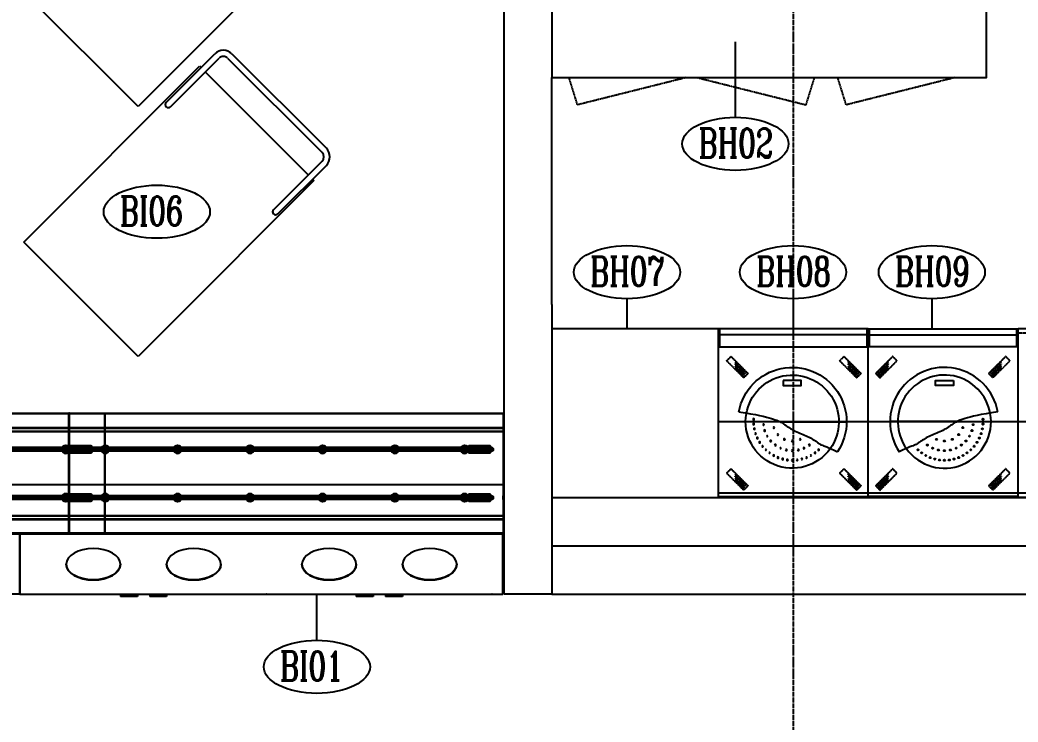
# Model space of a CAD drawing. Extents: x -12047294 to -5625356, y -1456591 to -622873.
# Drawn here: x -6040139 to -6036006, y -727853 to -724944 of the extents above; entities that cross this region are included whole.
import ezdxf

# ---------------------------------------------------------------- set-up
doc = ezdxf.new("R2010")
doc.units = 0
doc.header["$LTSCALE"] = 10
doc.header["$MEASUREMENT"] = 0
for name, pattern in [('__DASH', [0.35, 0.25, -0.1]), ('DASH', [0.35, 0.25, -0.1]), ('DOTE', [2.42, 2, -0.2, 0.02, -0.2])]:
    doc.linetypes.add(name, pattern=pattern)
for name, color, linetype in [('03__ASM_ALL_CURVES', 7, 'Continuous'), ('06__ASM_ALL_SURFS', 7, 'Continuous'), ('A-DOORWIN', 151, 'Continuous'), ('A-WALL', 2, 'Continuous'), ('COSMETICS', 7, 'Continuous'), ('CURTWALL', 4, 'Continuous'), ('DOTE', 9, 'DOTE'), ('EQUIP', 1, 'Continuous'), ('Hobart', 1, 'Continuous'), ('Iteam', 4, 'Continuous'), ('KONSTRELEM', 7, 'Continuous'), ('ROUNDS', 7, 'Continuous'), ('洗碗间-设备', 1, 'Continuous')]:
    doc.layers.add(name, color=color, linetype=linetype)
doc.styles.add('SHZF-注释', font='romanc.shx', dxfattribs={"width": 0.8, "bigfont": 'shzf-hz.shx'})

# ---------------------------------------------------------------- blocks, each defined once
blk = doc.blocks.new('$DorLib2D$00000114')
at = {"color": 0}
blk.add_line((0.5, 0), (-0.2071, 0.7071), dxfattribs=at)
blk.add_arc((0.5, 0), 1, 135, 180, dxfattribs=at)
blk = doc.blocks.new('A$C5F0D021F')
at = {"color": 7, "linetype": 'Continuous'}
for p, q in [((-1187.4, 357.5), (-1187.4, 354.5)), ((-1185.9, 357.5), (-1187.4, 357.5)), ((611.1, 357.5), (612.6, 357.5)), ((612.6, 354.5), (612.6, 357.5)), ((-1107.4, 222.5), (-1107.4, 220)), ((-1097.4, 222.5), (-1097.4, 220)), ((-1077.4, 222.5), (-1077.4, 220)), ((-1067.4, 222.5), (-1067.4, 220)), ((-1107.4, 195), (-1107.4, 192.5)), ((-1097.4, 195), (-1097.4, 192.5)), ((-1077.4, 195), (-1077.4, 192.5)), ((-1067.4, 195), (-1067.4, 192.5)), ((-1107.4, 22.5), (-1107.4, 20)), ((-1097.4, 22.5), (-1097.4, 20)), ((-1077.4, 22.5), (-1077.4, 20)), ((-1067.4, 22.5), (-1067.4, 20)), ((-1107.4, -5), (-1107.4, -7.5)), ((-1097.4, -5), (-1097.4, -7.5)), ((-1077.4, -5), (-1077.4, -7.5)), ((-1067.4, -5), (-1067.4, -7.5)), ((-1187.4, -139.5), (-1187.4, -142.5)), ((-1185.9, -142.5), (-1187.4, -142.5)), ((612.6, -142.5), (611.1, -142.5)), ((612.6, -142.5), (612.6, -139.5))]:
    blk.add_line(p, q, dxfattribs=at)
at = {"color": 9, "linetype": 'Continuous'}
for p, q in [((-1187.4, 354.5), (612.6, 354.5)), ((611.1, 298.2), (-1185.9, 298.2)), ((611.1, 295.3), (-1185.9, 295.3)), ((611.1, 282.8), (-1185.9, 282.8)), ((611.1, 281.3), (-1185.9, 281.3)), ((-1104.4, 222.5), (-1104.4, 220)), ((-1070.4, 222.5), (-1070.4, 220)), ((-1104.4, 195), (-1104.4, 192.5)), ((-1070.4, 195), (-1070.4, 192.5)), ((-1104.4, 22.5), (-1104.4, 20)), ((-1070.4, 22.5), (-1070.4, 20)), ((-1104.4, -5), (-1104.4, -7.5)), ((-1070.4, -5), (-1070.4, -7.5)), ((611.1, -66.3), (-1185.9, -66.3)), ((611.1, -67.8), (-1185.9, -67.8)), ((611.1, -80.3), (-1185.9, -80.3)), ((611.1, -83.2), (-1185.9, -83.2)), ((-1187.4, -139.5), (612.6, -139.5))]:
    blk.add_line(p, q, dxfattribs=at)
at = {"color": 3, "linetype": 'Continuous'}
for p, q in [((-1185.9, 357.5), (-1185.9, -142.5)), ((611.1, 357.5), (-1185.9, 357.5)), ((611.1, -142.5), (611.1, 357.5)), ((-1136.4, 215.5), (-1133.9, 215.5)), ((-1132.4, 217), (-1132.4, 221)), ((-1130.9, 222.5), (-1043.9, 222.5)), ((-1043.9, 213.5), (-1048.4, 213.5)), ((-1042.4, 221), (-1042.4, 215)), ((-1026.8, 221.3), (-1027.2, 221.3)), ((-1026.1, 219.1), (-1026.1, 220.6)), ((-1024.8, 220.6), (-1024.8, 219.1)), ((-1023.7, 221.3), (-1024, 221.3)), ((-738.8, 221.3), (-739.2, 221.3)), ((-738.1, 219.1), (-738.1, 220.6)), ((-736.8, 220.6), (-736.8, 219.1)), ((-735.7, 221.3), (-736, 221.3)), ((-438.8, 221.3), (-439.2, 221.3)), ((-438.1, 219.1), (-438.1, 220.6)), ((-436.8, 220.6), (-436.8, 219.1)), ((-435.7, 221.3), (-436, 221.3)), ((-138.8, 221.3), (-139.2, 221.3)), ((-138.1, 219.1), (-138.1, 220.6)), ((-136.8, 220.6), (-136.8, 219.1)), ((-135.7, 221.3), (-136, 221.3)), ((161.2, 221.3), (160.8, 221.3)), ((161.9, 219.1), (161.9, 220.6)), ((163.2, 220.6), (163.2, 219.1)), ((164.3, 221.3), (164, 221.3)), ((461.2, 221.3), (460.8, 221.3)), ((461.9, 219.1), (461.9, 220.6)), ((463.2, 220.6), (463.2, 219.1)), ((464.3, 221.3), (464, 221.3)), ((-1133.9, 199.5), (-1136.4, 199.5)), ((-1132.4, 194), (-1132.4, 198)), ((-1043.9, 192.5), (-1130.9, 192.5)), ((-1048.4, 201.5), (-1043.9, 201.5)), ((-1042.4, 200), (-1042.4, 194)), ((-1136.4, 15.5), (-1133.9, 15.5)), ((-1132.4, 17), (-1132.4, 21)), ((-1130.9, 22.5), (-1043.9, 22.5)), ((-1043.9, 13.5), (-1048.4, 13.5)), ((-1048.4, 1.5), (-1043.9, 1.5)), ((-1042.4, 21), (-1042.4, 15)), ((-1133.9, -0.5), (-1136.4, -0.5)), ((-1132.4, -6), (-1132.4, -2)), ((-1043.9, -7.5), (-1130.9, -7.5)), ((-1042.4, 0), (-1042.4, -6)), ((-1027.2, -6.3), (-1026.8, -6.3)), ((-1026.1, -5.6), (-1026.1, -4.1)), ((-1024.8, -4.1), (-1024.8, -5.6)), ((-1024, -6.3), (-1023.7, -6.3)), ((-739.2, -6.3), (-738.8, -6.3)), ((-738.1, -5.6), (-738.1, -4.1)), ((-736.8, -4.1), (-736.8, -5.6)), ((-736, -6.3), (-735.7, -6.3)), ((-439.2, -6.3), (-438.8, -6.3)), ((-438.1, -5.6), (-438.1, -4.1)), ((-436.8, -4.1), (-436.8, -5.6)), ((-436, -6.3), (-435.7, -6.3)), ((-139.2, -6.3), (-138.8, -6.3)), ((-138.1, -5.6), (-138.1, -4.1)), ((-136.8, -4.1), (-136.8, -5.6)), ((-136, -6.3), (-135.7, -6.3)), ((160.8, -6.3), (161.2, -6.3)), ((161.9, -5.6), (161.9, -4.1)), ((163.2, -4.1), (163.2, -5.6)), ((164, -6.3), (164.3, -6.3)), ((460.8, -6.3), (461.2, -6.3)), ((461.9, -5.6), (461.9, -4.1)), ((463.2, -4.1), (463.2, -5.6)), ((464, -6.3), (464.3, -6.3)), ((611.1, -142.5), (-1185.9, -142.5))]:
    blk.add_line(p, q, dxfattribs=at)
at = {"color": 6, "linetype": 'Continuous'}
for p, q in [((-1108.4, 213.5), (-1108.4, 201.5)), ((-1108.4, 213.5), (-1066.4, 213.5)), ((-1105.9, 213.5), (-1105.9, 213.3)), ((-1105.9, 213.3), (-1068.9, 213.3)), ((-1099.9, 213.5), (-1099.9, 213.3)), ((-1097.4, 213.5), (-1097.4, 201.5)), ((-1077.4, 213.5), (-1077.4, 201.5)), ((-1074.9, 213.5), (-1074.9, 213.3)), ((-1068.9, 213.5), (-1068.9, 213.3)), ((-1066.4, 213.5), (-1066.4, 201.5)), ((-1108.4, 201.5), (-1066.4, 201.5)), ((-1105.9, 201.7), (-1105.9, 201.5)), ((-1105.9, 201.7), (-1068.9, 201.7)), ((-1099.9, 201.7), (-1099.9, 201.5)), ((-1074.9, 201.7), (-1074.9, 201.5)), ((-1068.9, 201.7), (-1068.9, 201.5)), ((-1108.4, 13.5), (-1108.4, 1.5)), ((-1108.4, 13.5), (-1066.4, 13.5)), ((-1108.4, 1.5), (-1066.4, 1.5)), ((-1105.9, 13.5), (-1105.9, 13.3)), ((-1105.9, 13.3), (-1068.9, 13.3)), ((-1105.9, 1.7), (-1105.9, 1.5)), ((-1105.9, 1.7), (-1068.9, 1.7)), ((-1099.9, 13.5), (-1099.9, 13.3)), ((-1099.9, 1.7), (-1099.9, 1.5)), ((-1097.4, 13.5), (-1097.4, 1.5)), ((-1077.4, 13.5), (-1077.4, 1.5)), ((-1074.9, 13.5), (-1074.9, 13.3)), ((-1074.9, 1.7), (-1074.9, 1.5)), ((-1068.9, 13.5), (-1068.9, 13.3)), ((-1068.9, 1.7), (-1068.9, 1.5)), ((-1066.4, 13.5), (-1066.4, 1.5))]:
    blk.add_line(p, q, dxfattribs=at)
at = {"color": 3, "linetype": 'Continuous'}
for centre, radius, start, end in [((-1136.4, 207.5), 8, 90, 270), ((-1133.9, 217), 1.5, 270, 0), ((-1130.9, 221), 1.5, 90, 180), ((-1048.4, 207.5), 6, 90, 270), ((-1043.9, 221), 1.5, 0, 90), ((-1043.9, 215), 1.5, 270, 0), ((-1025.4, 207.5), 10.9, 96.902, 83.098), ((-1025.4, 222), 2.5, 2.2924, 177.7076), ((-1027.2, 222.1), 0.75, 177.7076, 270), ((-1026.8, 220.6), 0.75, 0, 90), ((-1026.8, 219.1), 0.75, 276.902, 0), ((-1024, 220.6), 0.75, 90, 180), ((-1024, 219.1), 0.75, 180, 263.098), ((-1023.7, 222.1), 0.75, 270, 2.2924), ((-737.4, 207.5), 10.9, 96.902, 83.098), ((-737.4, 222), 2.5, 2.1614, 177.8386), ((-739.2, 222.1), 0.75, 177.8386, 270), ((-738.8, 220.6), 0.75, 0, 90), ((-738.8, 219.1), 0.75, 276.902, 0), ((-736, 220.6), 0.75, 90, 180), ((-736, 219.1), 0.75, 180, 263.098), ((-735.7, 222.1), 0.75, 270, 2.1614), ((-437.4, 207.5), 10.9, 96.902, 83.098), ((-437.4, 222), 2.5, 2.1614, 177.8386), ((-439.2, 222.1), 0.75, 177.8386, 270), ((-438.8, 220.6), 0.75, 0, 90), ((-438.8, 219.1), 0.75, 276.902, 0), ((-436, 220.6), 0.75, 90, 180), ((-436, 219.1), 0.75, 180, 263.098), ((-435.7, 222.1), 0.75, 270, 2.1614), ((-137.4, 207.5), 10.9, 96.902, 83.098), ((-137.4, 222), 2.5, 2.1614, 177.8386), ((-139.2, 222.1), 0.75, 177.8386, 270), ((-138.8, 220.6), 0.75, 0, 90), ((-138.8, 219.1), 0.75, 276.902, 0), ((-136, 220.6), 0.75, 90, 180), ((-136, 219.1), 0.75, 180, 263.098), ((-135.7, 222.1), 0.75, 270, 2.1614), ((162.6, 207.5), 10.9, 96.902, 83.098), ((162.6, 222), 2.5, 2.1614, 177.8386), ((160.8, 222.1), 0.75, 177.8386, 270), ((161.2, 220.6), 0.75, 0, 90), ((161.2, 219.1), 0.75, 276.902, 0), ((164, 220.6), 0.75, 90, 180), ((164, 219.1), 0.75, 180, 263.098), ((164.3, 222.1), 0.75, 270, 2.1614), ((462.6, 207.5), 10.9, 96.902, 83.098), ((462.6, 222), 2.5, 2.1614, 177.8386), ((460.8, 222.1), 0.75, 177.8386, 270), ((461.2, 220.6), 0.75, 0, 90), ((461.2, 219.1), 0.75, 276.902, 0), ((464, 220.6), 0.75, 90, 180), ((464, 219.1), 0.75, 180, 263.098), ((464.3, 222.1), 0.75, 270, 2.1614), ((-1133.9, 198), 1.5, 0, 90), ((-1130.9, 194), 1.5, 180, 270), ((-1043.9, 200), 1.5, 0, 90), ((-1043.9, 194), 1.5, 270, 0), ((-1136.4, 7.5), 8, 90, 270), ((-1133.9, 17), 1.5, 270, 0), ((-1130.9, 21), 1.5, 90, 180), ((-1048.4, 7.5), 6, 90, 270), ((-1043.9, 21), 1.5, 0, 90), ((-1043.9, 15), 1.5, 270, 0), ((-1043.9, 0), 1.5, 0, 90), ((-1025.4, 7.5), 10.9, 276.902, 263.098), ((-737.4, 7.5), 10.9, 276.902, 263.098), ((-437.4, 7.5), 10.9, 276.902, 263.098), ((-137.4, 7.5), 10.9, 276.902, 263.098), ((162.6, 7.5), 10.9, 276.902, 263.098), ((462.6, 7.5), 10.9, 276.902, 263.098), ((-1133.9, -2), 1.5, 0, 90), ((-1130.9, -6), 1.5, 180, 270), ((-1043.9, -6), 1.5, 270, 0), ((-1027.2, -7.1), 0.75, 90, 182.2924), ((-1025.4, -7), 2.5, 182.2924, 357.7076), ((-1026.8, -5.6), 0.75, 270, 0), ((-1026.8, -4.1), 0.75, 0, 83.098), ((-1024, -4.1), 0.75, 96.902, 180), ((-1024, -5.6), 0.75, 180, 270), ((-1023.7, -7.1), 0.75, 357.7076, 90), ((-739.2, -7.1), 0.75, 90, 182.1614), ((-737.4, -7), 2.5, 182.1614, 357.8386), ((-738.8, -5.6), 0.75, 270, 0), ((-738.8, -4.1), 0.75, 0, 83.098), ((-736, -4.1), 0.75, 96.902, 180), ((-736, -5.6), 0.75, 180, 270), ((-735.7, -7.1), 0.75, 357.8386, 90), ((-439.2, -7.1), 0.75, 90, 182.1614), ((-437.4, -7), 2.5, 182.1614, 357.8386), ((-438.8, -5.6), 0.75, 270, 0), ((-438.8, -4.1), 0.75, 0, 83.098), ((-436, -4.1), 0.75, 96.902, 180), ((-436, -5.6), 0.75, 180, 270), ((-435.7, -7.1), 0.75, 357.8386, 90), ((-139.2, -7.1), 0.75, 90, 182.1614), ((-137.4, -7), 2.5, 182.1614, 357.8386), ((-138.8, -5.6), 0.75, 270, 0), ((-138.8, -4.1), 0.75, 0, 83.098), ((-136, -4.1), 0.75, 96.902, 180), ((-136, -5.6), 0.75, 180, 270), ((-135.7, -7.1), 0.75, 357.8386, 90), ((160.8, -7.1), 0.75, 90, 182.1614), ((162.6, -7), 2.5, 182.1614, 357.8386), ((161.2, -5.6), 0.75, 270, 0), ((161.2, -4.1), 0.75, 0, 83.098), ((164, -4.1), 0.75, 96.902, 180), ((164, -5.6), 0.75, 180, 270), ((164.3, -7.1), 0.75, 357.8386, 90), ((460.8, -7.1), 0.75, 90, 182.1614), ((462.6, -7), 2.5, 182.1614, 357.8386), ((461.2, -5.6), 0.75, 270, 0), ((461.2, -4.1), 0.75, 0, 83.098), ((464, -4.1), 0.75, 96.902, 180), ((464, -5.6), 0.75, 180, 270), ((464.3, -7.1), 0.75, 357.8386, 90)]:
    blk.add_arc(centre, radius, start, end, dxfattribs=at)
at = {"layer": '03__ASM_ALL_CURVES', "color": 4, "linetype": 'Continuous'}
for p, q in [((-1087.4, 207.5), (611.1, 207.5)), ((611.1, 7.5), (-1087.4, 7.5))]:
    blk.add_line(p, q, dxfattribs=at)
at = {"layer": '06__ASM_ALL_SURFS', "color": 7, "linetype": 'Continuous'}
for p, q in [((-1185.9, 215), (-1185.9, 200)), ((611.1, 215), (611.1, 200)), ((-1185.9, 0), (-1185.9, 15)), ((611.1, 0), (611.1, 15))]:
    blk.add_line(p, q, dxfattribs=at)
at = {"layer": '06__ASM_ALL_SURFS', "color": 6, "linetype": 'Continuous'}
for p, q in [((-1087.4, 215), (611.1, 215)), ((-1087.4, 200), (611.1, 200)), ((-1087.4, 15), (611.1, 15)), ((-1087.4, 0), (611.1, 0))]:
    blk.add_line(p, q, dxfattribs=at)
at = {"layer": 'COSMETICS', "color": 7, "linetype": 'Continuous'}
for centre in [(-1025.4, 207.5), (-737.4, 207.5), (-437.4, 207.5), (-137.4, 207.5), (162.6, 207.5), (462.6, 207.5), (-1025.4, 7.5), (-737.4, 7.5), (-437.4, 7.5), (-137.4, 7.5), (162.6, 7.5), (462.6, 7.5)]:
    blk.add_circle(centre, 16.5, dxfattribs=at)
at = {"layer": 'KONSTRELEM', "color": 9, "linetype": 'Continuous'}
for p, q in [((-1143.2, 211.7), (-1052.7, 211.7)), ((-1141.7, 213.5), (-1043.6, 213.5)), ((-1035.5, 211.7), (-1021.4, 211.7)), ((-1034.5, 213.5), (-1018.9, 213.5)), ((-1018.9, 213.5), (-1018.9, 213.5)), ((-1143.2, 203.3), (-1052.7, 203.3)), ((-1141.7, 201.5), (-1043.6, 201.5)), ((-1035.5, 203.3), (-1021.4, 203.3)), ((-1034.5, 201.5), (-1018.9, 201.5)), ((-1018.9, 201.5), (-1018.9, 201.5)), ((-1143.2, 11.7), (-1052.7, 11.7)), ((-1143.2, 3.3), (-1052.7, 3.3)), ((-1141.7, 13.5), (-1043.6, 13.5)), ((-1141.7, 1.5), (-1043.6, 1.5)), ((-1035.5, 11.7), (-1021.4, 11.7)), ((-1035.5, 3.3), (-1021.4, 3.3)), ((-1034.5, 13.5), (-1018.9, 13.5)), ((-1034.5, 1.5), (-1018.9, 1.5)), ((-1018.9, 13.5), (-1018.9, 13.5)), ((-1018.9, 1.5), (-1018.9, 1.5))]:
    blk.add_line(p, q, dxfattribs=at)
at = {"layer": 'KONSTRELEM', "color": 7, "linetype": 'Continuous'}
for p, q in [((-1138.3, 215.3), (-1042.4, 215.3)), ((-1042.4, 219.4), (-1132.4, 219.4)), ((-1112.8, 220), (-1112.8, 219.4)), ((-1062, 220), (-1112.8, 220)), ((-1062, 220), (-1062, 219.4)), ((-1033.1, 215.3), (-1017.8, 215.3)), ((-1024.8, 219.4), (-1026.1, 219.4)), ((-1021.3, 211.9), (-1021.2, 212)), ((-1021.2, 212), (-1020.9, 212.4)), ((-1020.9, 212.4), (-1020.3, 212.9)), ((-1018.9, 213.5), (-1016.8, 214.1)), ((-1042.4, 199.7), (-1138.3, 199.7)), ((-1042.4, 195.6), (-1132.4, 195.6)), ((-1112.8, 195.6), (-1112.8, 195)), ((-1062, 195), (-1112.8, 195)), ((-1062, 195.6), (-1062, 195)), ((-1017.8, 199.7), (-1033.1, 199.7)), ((-1020.8, 202.6), (-1021.2, 203)), ((-1021.2, 203), (-1021.2, 203)), ((-1020.3, 202.1), (-1020.8, 202.6)), ((-1019.7, 201.8), (-1020.3, 202.1)), ((-1019.1, 201.5), (-1019.7, 201.8)), ((-1018.9, 201.5), (-1019.1, 201.5)), ((-1016.8, 200.9), (-1018.9, 201.5)), ((-1138.3, 15.3), (-1042.4, 15.3)), ((-1042.4, 19.4), (-1132.4, 19.4)), ((-1112.8, 20), (-1112.8, 19.4)), ((-1062, 20), (-1112.8, 20)), ((-1062, 20), (-1062, 19.4)), ((-1033.1, 15.3), (-1017.8, 15.3)), ((-1021.3, 11.9), (-1021.2, 12)), ((-1021.2, 12), (-1020.9, 12.4)), ((-1020.8, 2.6), (-1021.2, 3)), ((-1021.2, 3), (-1021.2, 3)), ((-1020.9, 12.4), (-1020.3, 12.9)), ((-1020.3, 2.1), (-1020.8, 2.6)), ((-1019.7, 1.8), (-1020.3, 2.1)), ((-1019.1, 1.5), (-1019.7, 1.8)), ((-1018.9, 1.5), (-1019.1, 1.5)), ((-1018.9, 13.5), (-1016.8, 14.1)), ((-1016.8, 0.9), (-1018.9, 1.5)), ((-1042.4, -0.3), (-1138.3, -0.3)), ((-1042.4, -4.4), (-1132.4, -4.4)), ((-1112.8, -4.4), (-1112.8, -5)), ((-1062, -5), (-1112.8, -5)), ((-1062, -4.4), (-1062, -5)), ((-1017.8, -0.3), (-1033.1, -0.3)), ((-1024.8, -4.4), (-1026.1, -4.4))]:
    blk.add_line(p, q, dxfattribs=at)
for points in [[(-1020.3, 212.9), (-1019.7, 213.2), (-1019.1, 213.5), (-1018.9, 213.5)], [(-1020.3, 12.9), (-1019.7, 13.2), (-1019.1, 13.5), (-1018.9, 13.5)]]:
    blk.add_lwpolyline(points, dxfattribs=at)
for centre, radius, start, end in [((-1015.3, 207.1), 7.68, 143.2545, 146.5708), ((-1015.2, 207.1), 7.78, 141.6139, 143.2638), ((-1017.7, 209.2), 4.5, 104.9999, 141.2597), ((-1015.5, 207.7), 7.44, 216.6878, 218.2212), ((-1016.3, 207.1), 6.38, 218.2578, 219.2946), ((-1021.5, 202.8), 0.296, 38.3999, 38.6668), ((-1015.3, 7.1), 7.68, 143.2545, 146.5708), ((-1015.2, 7.1), 7.78, 141.6139, 143.2638), ((-1015.5, 7.7), 7.44, 216.6878, 218.2212), ((-1016.3, 7.1), 6.38, 218.2578, 219.2946), ((-1017.7, 9.2), 4.5, 104.9999, 141.2597), ((-1021.5, 2.8), 0.296, 38.3999, 38.6668)]:
    blk.add_arc(centre, radius, start, end, dxfattribs=at)
at = {"layer": 'KONSTRELEM', "color": 9, "linetype": 'Continuous'}
for centre, start, end in [((-1017.7, 209.2), 105.0057, 145.6827), ((-1017.7, 205.8), 214.3173, 254.9944), ((-1017.7, 9.2), 105.0057, 145.6827), ((-1017.7, 5.8), 214.3173, 254.9944)]:
    blk.add_arc(centre, 4.5, start, end, dxfattribs=at)
at = {"layer": 'KONSTRELEM', "color": 7, "linetype": 'Continuous'}
for points, knots in [([(-1021.4, 203.3), (-1021.8, 203.7), (-1022.3, 204.5), (-1022.7, 205.8), (-1022.9, 207.1), (-1022.9, 208.4), (-1022.5, 209.8), (-1022.1, 210.8), (-1021.7, 211.4)], [0, 0, 0, 0, 0.194522, 0.327763, 0.475081, 0.626417, 0.76999, 1, 1, 1, 1]), ([(-1021.2, 203), (-1021.2, 203), (-1021.2, 203), (-1021.2, 203), (-1021.2, 203)], [0, 0, 0, 0, 0.766518, 1, 1, 1, 1]), ([(-1021.4, 3.3), (-1021.8, 3.7), (-1022.3, 4.5), (-1022.7, 5.8), (-1022.9, 7.1), (-1022.9, 8.4), (-1022.5, 9.8), (-1022.1, 10.8), (-1021.7, 11.4)], [0, 0, 0, 0, 0.194522, 0.327763, 0.475081, 0.626417, 0.76999, 1, 1, 1, 1]), ([(-1021.2, 3), (-1021.2, 3), (-1021.2, 3), (-1021.2, 3), (-1021.2, 3)], [0, 0, 0, 0, 0.766518, 1, 1, 1, 1])]:
    blk.add_open_spline(points, degree=3, knots=knots, dxfattribs=at)
at = {"layer": 'ROUNDS', "color": 7, "linetype": 'Continuous'}
for p, q in [((-1187.4, 354.5), (-1187.4, -139.5)), ((612.6, -139.5), (612.6, 354.5))]:
    blk.add_line(p, q, dxfattribs=at)
at = {"layer": 'ROUNDS', "color": 3, "linetype": 'Continuous'}
for p, q in [((-1185.9, 354.5), (-1185.9, 295.8)), ((611.1, 295.8), (611.1, 354.5)), ((-1185.9, 282.8), (-1185.9, -67.8)), ((611.1, -67.8), (611.1, 282.8)), ((-1185.9, -80.8), (-1185.9, -139.5)), ((611.1, -139.5), (611.1, -80.8))]:
    blk.add_line(p, q, dxfattribs=at)
at = {"layer": 'ROUNDS', "color": 9, "linetype": 'Continuous'}
for p, q in [((-1187.4, 298.3), (-1185.9, 298.3)), ((-1187.4, 295.4), (-1185.9, 295.4)), ((612.6, 298.3), (611.1, 298.3)), ((612.6, 295.4), (611.1, 295.4)), ((-1185.9, 282.9), (-1187.4, 282.9)), ((-1185.9, 281.5), (-1187.4, 281.5)), ((611.1, 282.9), (612.6, 282.9)), ((611.1, 281.5), (612.6, 281.5)), ((-1185.9, -66.5), (-1187.4, -66.5)), ((-1185.9, -67.9), (-1187.4, -67.9)), ((-1187.4, -80.4), (-1185.9, -80.4)), ((611.1, -66.5), (612.6, -66.5)), ((611.1, -67.9), (612.6, -67.9)), ((612.6, -80.4), (611.1, -80.4)), ((-1187.4, -83.3), (-1185.9, -83.3)), ((612.6, -83.3), (611.1, -83.3))]:
    blk.add_line(p, q, dxfattribs=at)
blk = doc.blocks.new('调羹、筷子回收车-2')
at = {"layer": '洗碗间-设备', "color": 3, "linetype": 'Continuous'}
for p, q in [((0, -250), (0, 0)), ((2000, 0), (0, 0)), ((2000, -250), (2000, 0)), ((2000, -250), (0, -250))]:
    blk.add_line(p, q, dxfattribs=at)
at = {"layer": '洗碗间-设备', "color": 7, "linetype": 'Continuous'}
for p, q in [((416, -250), (416, -259)), ((416, -256), (486, -256)), ((416, -259), (486, -259)), ((486, -250), (486, -259)), ((537.4, -250), (537.4, -259)), ((537.4, -256), (607.4, -256)), ((537.4, -259), (607.4, -259)), ((607.4, -250), (607.4, -259)), ((1392.6, -250), (1392.6, -258.85)), ((1392.6, -255.85), (1462.6, -255.85)), ((1392.6, -258.85), (1462.6, -258.85)), ((1462.6, -250), (1462.6, -258.85)), ((1514, -250), (1514, -258.85)), ((1514, -255.85), (1584, -255.85)), ((1514, -258.85), (1584, -258.85)), ((1584, -250), (1584, -258.85))]:
    blk.add_line(p, q, dxfattribs=at)
for centre in [(45.55, -248), (977.85, -248)]:
    blk.add_arc(centre, 2.15, 248.83377, 291.16623, dxfattribs=at)
at = {"layer": '洗碗间-设备', "color": 3, "linetype": 'Continuous'}
for centre in [(303.65, -126.2), (719.75, -126.2), (1280.25, -126.2), (1696.35, -126.2)]:
    blk.add_ellipse(centre, major_axis=(112.5, 0), ratio=0.5773503, dxfattribs=at)
at = {"layer": '洗碗间-设备', "color": 7, "linetype": 'Continuous'}
for centre in [(303.65, -125.6), (719.75, -125.6), (1280.25, -125.6), (1696.35, -125.6)]:
    blk.add_ellipse(centre, major_axis=(112.5, 0), ratio=0.5773503, start_param=3.1462123, end_param=6.278567, dxfattribs=at)
blk = doc.blocks.new('nfc')
at = {"layer": 'EQUIP'}
for p, q in [((0, 0), (0, -620)), ((0, 0), (620, 0)), ((620, 0), (620, -620)), ((0, -620), (0, -695)), ((0, -620), (620, -620)), ((620, -620), (620, -695)), ((620, -695), (0, -695)), ((615, -670), (5, -670))]:
    blk.add_line(p, q, dxfattribs=at)
at = {"layer": 'EQUIP', "color": 8, "linetype": 'DASH', "ltscale": 0.2}
for p, q in [((103.2, -32.2), (68.9, -66.5)), ((107.4, -36.4), (68.9, -75)), ((111.7, -40.7), (68.9, -83.5)), ((570.9, -32.2), (536.7, -66.5)), ((575.2, -36.4), (536.7, -75)), ((579.4, -40.7), (536.7, -83.5)), ((115.9, -44.9), (68.9, -91.9)), ((583.7, -44.9), (536.7, -91.9)), ((103.2, -497.7), (68.9, -532)), ((107.4, -501.9), (68.9, -540.5)), ((111.7, -506.2), (68.9, -548.9)), ((115.9, -510.4), (68.9, -557.4)), ((570.9, -497.7), (536.7, -532)), ((575.2, -501.9), (536.7, -540.5)), ((579.4, -506.2), (536.7, -548.9)), ((583.7, -510.4), (536.7, -557.4))]:
    blk.add_line(p, q, dxfattribs=at)
at = {"layer": 'EQUIP', "color": 8}
for p, q in [((251.3, -311.2), (530, -311.2)), ((256.2, -308.8), (530, -308.8)), ((280, -308.8), (280, -311.2)), ((305, -308.8), (305, -311.2)), ((330, -308.8), (330, -311.2)), ((355, -308.8), (355, -311.2)), ((380, -308.8), (380, -311.2)), ((405, -308.8), (405, -311.2)), ((430, -308.8), (430, -311.2)), ((455, -308.8), (455, -311.2)), ((480, -308.8), (480, -311.2)), ((505, -308.8), (505, -311.2)), ((530, -308.8), (530, -311.2)), ((3, -620), (3, -695)), ((5, -620), (5, -695)), ((615, -620), (615, -695)), ((617, -620), (617, -695))]:
    blk.add_line(p, q, dxfattribs=at)
at = {"layer": 'EQUIP', "color": 8, "linetype": 'DASH', "ltscale": 0.2}
for points in [[(104.2, -26.2), (33.5, -96.9), (51.2, -114.6), (121.9, -43.9)], [(572, -26.2), (501.3, -96.9), (519, -114.6), (589.7, -43.9)], [(104.2, -491.7), (33.5, -562.4), (51.2, -580), (121.9, -509.3)], [(572, -491.7), (501.3, -562.4), (519, -580), (589.7, -509.3)]]:
    blk.add_lwpolyline(points, close=True, dxfattribs=at)
at = {"layer": 'EQUIP', "color": 8}
blk.add_lwpolyline([(83.8, -351.1), (109.6, -346.9), (132.4, -342.9), (152.3, -339.1), (169.7, -335.5), (184.8, -332.1), (197.9, -328.9), (209.2, -325.8), (219, -323), (227.5, -320.4), (234.9, -317.9), (241.4, -315.5), (247.1, -313.2), (252.2, -310.8), (256.9, -308.4), (261.3, -305.9), (265.7, -303.1), (270.1, -300.2), (274.6, -297.1), (279.3, -293.8), (284.1, -290.4), (289.1, -287), (294.3, -283.6), (299.7, -280.2), (305.4, -276.9), (311.3, -273.8), (317.5, -270.8), (323.8, -267.9), (330.2, -265.1), (336.7, -262.3), (343.2, -259.5), (349.7, -256.7), (356.2, -253.9), (362.5, -251), (368.6, -248.1), (374.6, -245.2), (380.2, -242.3), (385.6, -239.4), (390.6, -236.6), (395.2, -233.9), (399.3, -231.2), (403, -228.6), (406.3, -226.2), (409.4, -223.9), (412.3, -221.7), (415.2, -219.6), (418.3, -217.6), (421.6, -215.7), (425.4, -213.8), (429.6, -212.1), (434.6, -210.2), (440.5, -208), (447.6, -205.2), (456.1, -201.7), (466.1, -197.2), (477.9, -191.5), (491.7, -184.5)], dxfattribs=at)
blk.add_lwpolyline([(267.5, -480.2), (267.5, -460.2), (342.5, -460.2), (342.5, -480.2)], close=True, dxfattribs=at)
for centre in [(246.1, -161.2), (265.2, -155), (284.9, -151.3), (305, -150), (325.1, -151.3), (344.8, -155), (363.9, -161.2), (181.7, -208), (195.5, -193.4), (211, -180.6), (227.9, -169.8), (256.2, -200.4), (280.1, -192.6), (305, -190), (329.9, -192.6), (353.8, -200.4), (382.1, -169.8), (399, -180.6), (414.5, -193.4), (160.2, -241.9), (169.9, -224.3), (201.1, -250), (215.8, -229.7), (234.5, -212.9), (272.5, -236.9), (305, -230), (337.5, -236.9), (375.5, -212.9), (147.8, -280), (152.8, -260.6), (190.9, -272.9), (228.9, -285.3), (245.5, -256.5), (145.3, -300), (145.3, -320), (185.7, -297.5)]:
    blk.add_circle(centre, 2.56, dxfattribs=at)
for radius, start, end in [(193, 35.5663, 190.0051), (225, 190.5263, 33.9056), (193, 190.0051, 35.5663)]:
    blk.add_arc((305, -310), radius, start, end, dxfattribs=at)
blk = doc.blocks.new('LXX10422774')
at = {"layer": 'EQUIP'}
blk.add_blockref('nfc', (-330, 311.25), dxfattribs=at)
blk = doc.blocks.new('A$C2CD672AE')
at = {"layer": 'EQUIP'}
for p, q in [((1500, 699.8), (0, 699.8)), ((0, 0), (0, 699.8)), ((1500, 0), (1500, 699.8)), ((112.5, 110.4), (112.5, 589.3)), ((112.5, 589.3), (112.5, 110.4)), ((432.5, 593.9), (117.5, 593.9)), ((437.5, 110.4), (437.5, 589.3)), ((437.5, 589.3), (437.5, 110.4)), ((757.5, 593.9), (442.5, 593.9)), ((762.5, 110.4), (762.5, 589.3)), ((762.5, 589.3), (762.5, 110.4)), ((1082.5, 593.9), (767.5, 593.9)), ((1087.5, 110.4), (1087.5, 589.3)), ((1087.5, 589.3), (1087.5, 110.4)), ((1407.5, 593.9), (1092.5, 593.9)), ((1412.5, 110.4), (1412.5, 589.3)), ((117.5, 105.8), (432.5, 105.8)), ((442.5, 105.8), (757.5, 105.8)), ((767.5, 105.8), (1082.5, 105.8)), ((1092.5, 105.8), (1407.5, 105.8)), ((1500, 0), (0, 0))]:
    blk.add_line(p, q, dxfattribs=at)
at = {"layer": 'EQUIP', "color": 8, "linetype": 'DASH', "ltscale": 0.5}
for p, q in [((1500, 681.4), (0, 681.4)), ((53.1, 679.6), (53.1, 663)), ((53.1, 663), (655, 663)), ((655, 679.6), (93.1, 679.6)), ((93.1, 679.6), (93.1, 663)), ((655, 663), (655, 679.6)), ((495, 642.7), (495, 659.3)), ((495, 659.3), (1220, 659.3)), ((1260, 642.7), (495, 642.7)), ((1220, 659.3), (1220, 642.7)), ((1260, 659.3), (1260, 642.7)), ((1500, 18.4), (0, 18.4))]:
    blk.add_line(p, q, dxfattribs=at)
at = {"layer": 'EQUIP', "color": 8, "linetype": 'DASH', "ltscale": 0.3}
for p, q in [((1260, 18.4), (1260, 681.4)), ((1260, 681.4), (1500, 18.4)), ((1260, 18.4), (1500, 681.4)), ((1260, 448.9), (1260, 232.4))]:
    blk.add_line(p, q, dxfattribs=at)
at = {"layer": 'EQUIP', "color": 8}
for p, q in [((402.5, 580.1), (147.5, 580.1)), ((727.5, 580.1), (472.5, 580.1)), ((1052.5, 580.1), (797.5, 580.1)), ((1377.5, 580.1), (1122.5, 580.1)), ((127.5, 561.7), (127.5, 138)), ((422.5, 138), (422.5, 561.7)), ((452.5, 561.7), (452.5, 138)), ((747.5, 138), (747.5, 561.7)), ((777.5, 561.7), (777.5, 138)), ((1072.5, 138), (1072.5, 561.7)), ((1102.5, 561.7), (1102.5, 138)), ((1397.5, 138), (1397.5, 561.7)), ((264.8, 385.5), (264.8, 314.2)), ((285.2, 385.5), (285.2, 314.2)), ((589.8, 385.5), (589.8, 314.2)), ((610.2, 385.5), (610.2, 314.2)), ((914.8, 385.5), (914.8, 314.2)), ((935.2, 385.5), (935.2, 314.2)), ((1239.8, 385.5), (1239.8, 314.2)), ((1260.2, 385.5), (1260.2, 314.2)), ((147.5, 119.6), (402.5, 119.6)), ((472.5, 119.6), (727.5, 119.6)), ((797.5, 119.6), (1052.5, 119.6)), ((1122.5, 119.6), (1377.5, 119.6))]:
    blk.add_line(p, q, dxfattribs=at)
at = {"layer": 'EQUIP'}
for centre, major_axis, start_param, end_param in [((117.5, 589.3), (5, 0), 1.570796, 3.141593), ((432.5, 589.3), (-5, 0), 3.141593, 4.712389), ((442.5, 589.3), (5, 0), 1.570796, 3.141593), ((757.5, 589.3), (-5, 0), 3.141593, 4.712389), ((767.5, 589.3), (5, 0), 1.570796, 3.141593), ((1082.5, 589.3), (-5, 0), 3.141593, 4.712389), ((1092.5, 589.3), (5, 0), 1.570796, 3.141593), ((1407.5, 589.3), (-5, 0), 3.141593, 4.712389), ((117.5, 110.4), (-5, 0), 0, 1.570796), ((432.5, 110.4), (5, 0), 4.712389, 6.283185), ((442.5, 110.4), (-5, 0), 0, 1.570796), ((757.5, 110.4), (5, 0), 4.712389, 6.283185), ((767.5, 110.4), (-5, 0), 0, 1.570796), ((1082.5, 110.4), (5, 0), 4.712389, 6.283185), ((1092.5, 110.4), (-5, 0), 0, 1.570796), ((1407.5, 110.4), (5, 0), 4.712389, 6.283185)]:
    blk.add_ellipse(centre, major_axis=major_axis, ratio=0.921053, start_param=start_param, end_param=end_param, dxfattribs=at)
at = {"layer": 'EQUIP', "color": 8}
for centre, major_axis, start_param, end_param in [((147.5, 561.7), (20, 0), 1.570796, 3.141593), ((402.5, 561.7), (-20, 0), 3.141593, 4.712389), ((472.5, 561.7), (20, 0), 1.570796, 3.141593), ((727.5, 561.7), (-20, 0), 3.141593, 4.712389), ((797.5, 561.7), (20, 0), 1.570796, 3.141593), ((1052.5, 561.7), (-20, 0), 3.141593, 4.712389), ((1122.5, 561.7), (20, 0), 1.570796, 3.141593), ((1377.5, 561.7), (-20, 0), 3.141593, 4.712389), ((275, 349.8), (-50, 0), 4.712389, 10.995574), ((275, 349.8), (40, 0), 3.141593, 9.424778), ((600, 349.8), (-50, 0), 4.712389, 10.995574), ((600, 349.8), (40, 0), 3.141593, 9.424778), ((925, 349.8), (-50, 0), 4.712389, 10.995574), ((925, 349.8), (40, 0), 3.141593, 9.424778), ((1250, 349.8), (-50, 0), 4.712389, 10.995574), ((1250, 349.8), (40, 0), 3.141593, 9.424778), ((147.5, 138), (-20, 0), 0, 1.570796), ((402.5, 138), (20, 0), 4.712389, 6.283185), ((472.5, 138), (-20, 0), 0, 1.570796), ((727.5, 138), (20, 0), 4.712389, 6.283185), ((797.5, 138), (-20, 0), 0, 1.570796), ((1052.5, 138), (20, 0), 4.712389, 6.283185), ((1122.5, 138), (-20, 0), 0, 1.570796), ((1377.5, 138), (20, 0), 4.712389, 6.283185)]:
    blk.add_ellipse(centre, major_axis=major_axis, ratio=0.921053, start_param=start_param, end_param=end_param, dxfattribs=at)
blk = doc.blocks.new('推车 MT')
for p, q in [((0, -670), (0, 0)), ((0, 0), (1030, 0)), ((1030, 0), (1030, -8.4)), ((826, -8.4), (1110.8, -8.4)), ((826, -33.4), (1110.8, -33.4)), ((1030, -33.4), (1030, -636.6)), ((1135.8, -58.4), (1135.8, -611.6)), ((1160.8, -58.4), (1160.8, -611.6)), ((826, -636.6), (1110.8, -636.6)), ((150, -670), (0, -670)), ((1030, -670), (150, -670)), ((826, -661.6), (1110.8, -661.6)), ((1030, -661.6), (1030, -670))]:
    blk.add_line(p, q)
for centre, radius, start, end in [((826, -20.9), 12.5, 90, 270), ((1110.8, -58.4), 50, 0, 90), ((1110.8, -58.4), 25, 0, 90), ((1110.8, -611.6), 25, 270, 0), ((1110.8, -611.6), 50, 270, 0), ((826, -649.1), 12.5, 90, 270)]:
    blk.add_arc(centre, radius, start, end)
blk = doc.blocks.new('杯筐车')
at = {"layer": 'Hobart', "rotation": 90.00000000003143}
blk.add_blockref('推车 MT', (0, 0), dxfattribs=at)

msp = doc.modelspace()

# ---------------------------------------------------------------- linework, layer by layer
at = {"layer": 'A-WALL'}
for p, q in [((-6038136.1, -724223.4), (-6038136.1, -726870.4)), ((-6037936.1, -726123.4), (-6037936.1, -725183.4)), ((-6037936.1, -726123.4), (-6037936.1, -727323.4)), ((-6038136.1, -726323.4), (-6038136.1, -727323.4)), ((-6038136.1, -726870.4), (-6043136.1, -726870.4)), ((-6038136.1, -727070.4), (-6043136.1, -727070.4)), ((-6037936.1, -727323.4), (-6038136.1, -727323.4))]:
    msp.add_line(p, q, dxfattribs=at)
at = {"layer": 'CURTWALL'}
for points in [[(-6037936.1, -726923.4), (-6025086.1, -726923.4), (-6025086.1, -733973.4)], [(-6037936.1, -727123.4), (-6025286.1, -727123.4), (-6025286.1, -733973.4)], [(-6037936.1, -727323.4), (-6025486.1, -727323.4), (-6025486.1, -733973.4)]]:
    msp.add_lwpolyline(points, dxfattribs=at)
at = {"layer": 'DOTE', "linetype": 'DOTE'}
msp.add_line((-6036936.1, -756448.6), (-6036936.1, -655372.8), dxfattribs=at)
at = {"layer": 'EQUIP', "color": 8, "linetype": '__DASH'}
for p, q in [((-6037830.3, -725296.1), (-6037865.1, -725183.4)), ((-6037380.8, -725183.4), (-6037830.3, -725296.1)), ((-6037333.1, -725183.4), (-6036883.6, -725296.1)), ((-6036883.6, -725296.1), (-6036848.8, -725183.4)), ((-6036717.6, -725296.1), (-6036752.5, -725183.4)), ((-6036268.1, -725183.4), (-6036717.6, -725296.1))]:
    msp.add_line(p, q, dxfattribs=at)
at = {"layer": 'EQUIP'}
for points in [[(-6036136.1, -724423.4), (-6037936.1, -724423.4), (-6037936.1, -725183.4), (-6036136.1, -725183.4)], [(-6037246.1, -726223.6), (-6037936.1, -726223.6), (-6037936.1, -726923.4), (-6037246.1, -726923.4)]]:
    msp.add_lwpolyline(points, close=True, dxfattribs=at)
at = {"layer": 'EQUIP', "color": 3, "linetype": '__DASH'}
msp.add_lwpolyline([(-6026286.1, -726905), (-6037246.1, -726905), (-6037246.1, -726608.6), (-6026286.1, -726608.6)], close=True, dxfattribs=at)
at = {"layer": 'Iteam'}
for p, q in [((-6037176.6, -725347.7, 0), (-6037176.6, -725035.3, 0)), ((-6037625.6, -726099.2, 0), (-6037625.6, -726223.6)), ((-6036937.9, -726099.2, 0), (-6036937.9, -726223.6)), ((-6036363.1, -726099.2, 0), (-6036363.1, -726223.6)), ((-6038909.6, -727514.2, 0), (-6038909.6, -727323.4))]:
    msp.add_line(p, q, dxfattribs=at)
for centre in [(-6037176.6, -725457.7, 0), (-6039572.4, -725738.9, 0), (-6037625.6, -725989.2, 0), (-6036937.9, -725989.2, 0), (-6036363.1, -725989.2, 0), (-6038909.6, -727624.2, 0)]:
    msp.add_ellipse(centre, major_axis=(220, 0), ratio=0.5, dxfattribs=at)
at = {"layer": '洗碗间-设备', "color": 3}
msp.add_lwpolyline([(-6040139.1, -727323.4), (-6041139.1, -727323.4), (-6041139.1, -727073.4), (-6040139.1, -727073.4)], close=True, dxfattribs=at)

# ---------------------------------------------------------------- block references
at = {"layer": 'A-DOORWIN', "xscale": -1200, "yscale": -1200, "zscale": -1200}
msp.add_blockref('$DorLib2D$00000114', (-6035536.1, -724323.4), dxfattribs=at)
at = {"layer": 'EQUIP', "xscale": -1, "rotation": 180}
msp.add_blockref('LXX10422774', (-6036916.1, -726607.3), dxfattribs=at)
at = {"layer": 'EQUIP', "rotation": 180}
msp.add_blockref('LXX10422774', (-6036336.1, -726607.3), dxfattribs=at)
at = {"layer": 'EQUIP'}
msp.add_blockref('A$C2CD672AE', (-6036006.2, -726923.4), dxfattribs=at)
at = {"layer": '洗碗间-设备', "rotation": 315}
for p in [(-6040123.7, -724829), (-6040123.7, -725864.3)]:
    msp.add_blockref('杯筐车', p, dxfattribs=at)
at = {"layer": '洗碗间-设备', "xscale": -1}
for name, p in [('A$C5F0D021F', (-6040975.2, -726930.9)), ('A$C5F0D021F', (-6039323.6, -726930.9)), ('调羹、筷子回收车-2', (-6038139.1, -727073.4))]:
    msp.add_blockref(name, p, dxfattribs=at)

# ---------------------------------------------------------------- texts
at = {"layer": 'Iteam', "style": 'SHZF-注释', "width": 0.7}
for s, p in [('BH02', (-6037329.9, -725514.6)), ('BI06', (-6039725.7, -725795.9)), ('BH07', (-6037778.8, -726046.1)), ('BH08', (-6037091.1, -726046.1)), ('BH09', (-6036516.3, -726046.1)), ('BI01', (-6039062.8, -727681.1))]:
    msp.add_text(s, height=120, dxfattribs=at).set_placement(p)

doc.saveas('drawing.dxf')
